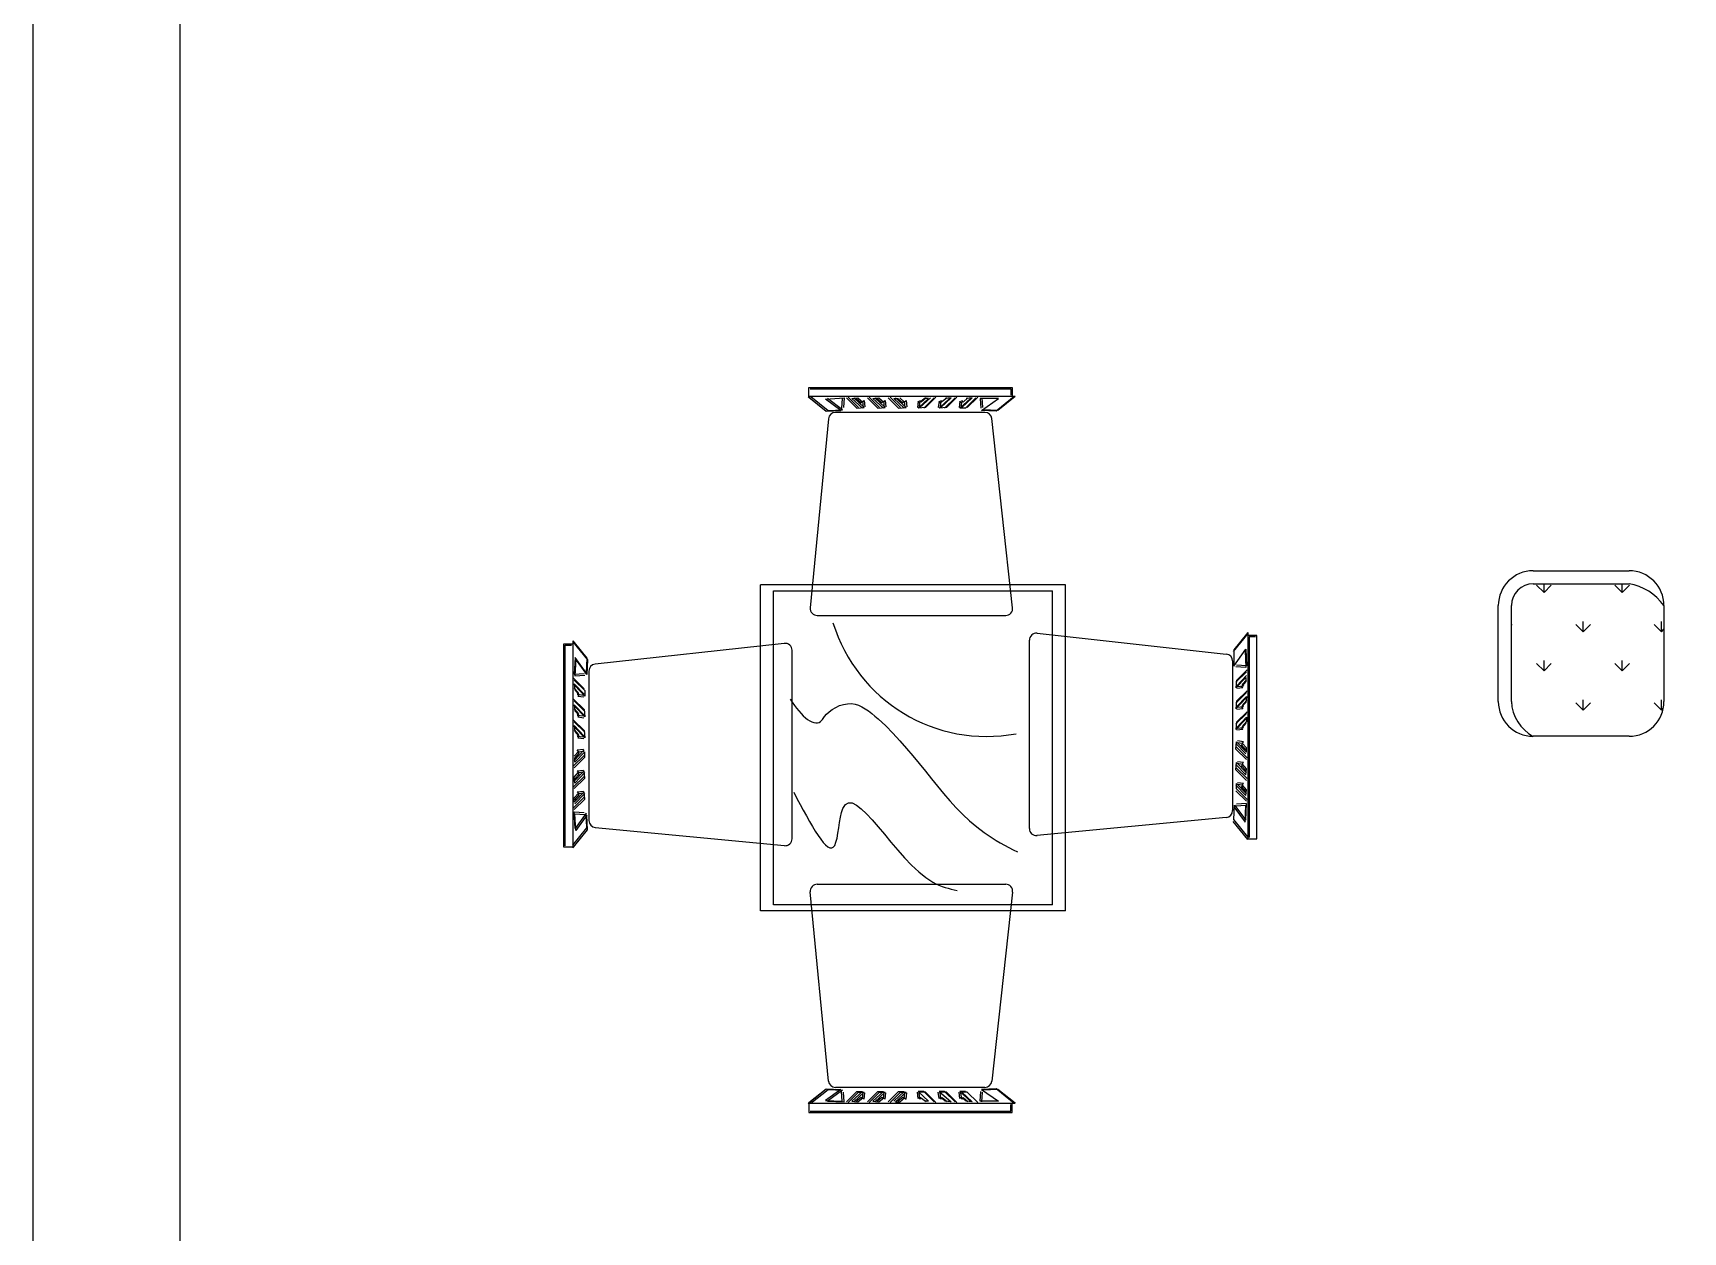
# Model space of a CAD drawing. Header units: inches. Extents: x 5.3 to 47.8, y 15.8 to 40.6.
# Drawn here: x 5.308 to 9.093, y 24.666 to 27.418 of the extents above; entities that cross this region are included whole.
import ezdxf

# ---------------------------------------------------------------- set-up
doc = ezdxf.new("R2010")
doc.units = ezdxf.units.IN
doc.header["$MEASUREMENT"] = 0
doc.layers.add('02', color=2, linetype='Continuous')
doc.layers.add('kadrbm', color=4, linetype='Continuous')

# ---------------------------------------------------------------- blocks, each defined once
blk = doc.blocks.new('kadrbm')
at = {"layer": 'kadrbm', "color": 4}
blk.add_lwpolyline([(0, 0), (0, 24.7972), (21, 24.7972), (21, 0), (0, 0)], close=True, dxfattribs=at)
blk.add_lwpolyline([(20.6631, 0.3257), (20.6631, 24.4603), (0.3369, 24.4603), (0.3369, 0.3257), (20.6631, 0.3257)], dxfattribs=at)

msp = doc.modelspace()

# ---------------------------------------------------------------- linework, layer by layer
at = {"layer": '02'}
for p, q in [((7.5615, 26.5835, -0.0908), (7.086, 26.5835, -0.0908)), ((7.086, 26.5835, -0.0908), (7.1279, 26.55, -0.0908)), ((7.088, 26.5835, -0.0908), (7.088, 26.6043, -0.0908)), ((7.088, 26.6043, -0.0908), (7.5541, 26.6043, -0.0908)), ((7.088, 26.5819, -0.0908), (7.1279, 26.55, -0.0908)), ((7.091, 26.6013, -0.0908), (7.5511, 26.6013, -0.0908)), ((7.0921, 26.5834, -0.0908), (7.132, 26.5515, -0.0908)), ((7.1263, 26.5771, -0.0908), (7.1687, 26.5803, -0.0908)), ((7.1614, 26.5516, -0.0908), (7.1263, 26.5771, -0.0908)), ((7.1655, 26.5531, -0.0908), (7.1304, 26.5787, -0.0908)), ((7.1646, 26.5787, -0.0908), (7.163, 26.5564, -0.0908)), ((7.1687, 26.5803, -0.0908), (7.1671, 26.5579, -0.0908)), ((7.1742, 26.5803, -0.0908), (7.1981, 26.5564, -0.0908)), ((7.1783, 26.5819, -0.0908), (7.2022, 26.5579, -0.0908)), ((7.1869, 26.5787, -0.0908), (7.2006, 26.5803, -0.0908)), ((7.2109, 26.5564, -0.0908), (7.1869, 26.5787, -0.0908)), ((7.215, 26.5579, -0.0908), (7.1911, 26.5803, -0.0908)), ((7.1965, 26.5787, -0.0908), (7.2077, 26.5692, -0.0908)), ((7.2006, 26.5803, -0.0908), (7.2118, 26.5707, -0.0908)), ((7.2077, 26.5692, -0.0908), (7.2109, 26.5724, -0.0908)), ((7.2109, 26.5724, -0.0908), (7.2125, 26.558, -0.0908)), ((7.2118, 26.5707, -0.0908), (7.215, 26.5739, -0.0908)), ((7.215, 26.5739, -0.0908), (7.2166, 26.5595, -0.0908)), ((7.2221, 26.5803, -0.0908), (7.246, 26.5564, -0.0908)), ((7.2262, 26.5819, -0.0908), (7.2501, 26.5579, -0.0908)), ((7.2348, 26.5787, -0.0908), (7.2485, 26.5803, -0.0908)), ((7.2588, 26.5564, -0.0908), (7.2348, 26.5787, -0.0908)), ((7.2629, 26.5579, -0.0908), (7.239, 26.5803, -0.0908)), ((7.2444, 26.5787, -0.0908), (7.2556, 26.5692, -0.0908)), ((7.2485, 26.5803, -0.0908), (7.2597, 26.5707, -0.0908)), ((7.2556, 26.5692, -0.0908), (7.2588, 26.5724, -0.0908)), ((7.2588, 26.5724, -0.0908), (7.2604, 26.558, -0.0908)), ((7.2597, 26.5707, -0.0908), (7.2629, 26.5739, -0.0908)), ((7.2629, 26.5739, -0.0908), (7.2645, 26.5595, -0.0908)), ((7.27, 26.5803, -0.0908), (7.2939, 26.5564, -0.0908)), ((7.2741, 26.5819, -0.0908), (7.298, 26.5579, -0.0908)), ((7.3067, 26.5564, -0.0908), (7.2827, 26.5787, -0.0908)), ((7.2827, 26.5787, -0.0908), (7.2923, 26.5787, -0.0908)), ((7.3108, 26.5579, -0.0908), (7.2869, 26.5803, -0.0908)), ((7.2923, 26.5787, -0.0908), (7.3035, 26.5692, -0.0908)), ((7.2964, 26.5803, -0.0908), (7.3076, 26.5707, -0.0908)), ((7.3035, 26.5692, -0.0908), (7.3067, 26.5724, -0.0908)), ((7.3067, 26.5724, -0.0908), (7.3083, 26.558, -0.0908)), ((7.3076, 26.5707, -0.0908), (7.3108, 26.5739, -0.0908)), ((7.3108, 26.5739, -0.0908), (7.3124, 26.5595, -0.0908)), ((7.3386, 26.5724, -0.0908), (7.337, 26.558, -0.0908)), ((7.3386, 26.5564, -0.0908), (7.3626, 26.5787, -0.0908)), ((7.3418, 26.5692, -0.0908), (7.3386, 26.5724, -0.0908)), ((7.3427, 26.5739, -0.0908), (7.3411, 26.5595, -0.0908)), ((7.353, 26.5787, -0.0908), (7.3418, 26.5692, -0.0908)), ((7.3427, 26.5579, -0.0908), (7.3667, 26.5803, -0.0908)), ((7.3459, 26.5707, -0.0908), (7.3427, 26.5739, -0.0908)), ((7.3571, 26.5803, -0.0908), (7.3459, 26.5707, -0.0908)), ((7.3753, 26.5803, -0.0908), (7.3514, 26.5564, -0.0908)), ((7.3626, 26.5787, -0.0908), (7.353, 26.5787, -0.0908)), ((7.3795, 26.5819, -0.0908), (7.3555, 26.5579, -0.0908)), ((7.3865, 26.5724, -0.0908), (7.3849, 26.558, -0.0908)), ((7.3865, 26.5564, -0.0908), (7.4105, 26.5787, -0.0908)), ((7.3897, 26.5692, -0.0908), (7.3865, 26.5724, -0.0908)), ((7.3906, 26.5739, -0.0908), (7.389, 26.5595, -0.0908)), ((7.405, 26.5803, -0.0908), (7.3897, 26.5692, -0.0908)), ((7.3906, 26.5579, -0.0908), (7.4146, 26.5803, -0.0908)), ((7.3938, 26.5707, -0.0908), (7.3906, 26.5739, -0.0908)), ((7.4232, 26.5803, -0.0908), (7.3993, 26.5564, -0.0908)), ((7.4146, 26.5803, -0.0908), (7.4009, 26.5787, -0.0908)), ((7.4273, 26.5819, -0.0908), (7.4034, 26.5579, -0.0908)), ((7.4344, 26.5724, -0.0908), (7.4328, 26.558, -0.0908)), ((7.4344, 26.5564, -0.0908), (7.4584, 26.5787, -0.0908)), ((7.4376, 26.5692, -0.0908), (7.4344, 26.5724, -0.0908)), ((7.4385, 26.5739, -0.0908), (7.4369, 26.5595, -0.0908)), ((7.4385, 26.5579, -0.0908), (7.4625, 26.5803, -0.0908)), ((7.4417, 26.5707, -0.0908), (7.4385, 26.5739, -0.0908)), ((7.4529, 26.5803, -0.0908), (7.4417, 26.5707, -0.0908)), ((7.4711, 26.5803, -0.0908), (7.4472, 26.5564, -0.0908)), ((7.4625, 26.5803, -0.0908), (7.4488, 26.5787, -0.0908)), ((7.4752, 26.5819, -0.0908), (7.4513, 26.5579, -0.0908)), ((7.5231, 26.5787, -0.0908), (7.4807, 26.5787, -0.0908)), ((7.4807, 26.5787, -0.0908), (7.4823, 26.5564, -0.0908)), ((7.4839, 26.5516, -0.0908), (7.5231, 26.5787, -0.0908)), ((7.4848, 26.5803, -0.0908), (7.4864, 26.5579, -0.0908)), ((7.5593, 26.5835, -0.0908), (7.5174, 26.55, -0.0908)), ((7.5573, 26.5819, -0.0908), (7.5174, 26.55, -0.0908)), ((7.5615, 26.5835, -0.0908), (7.5215, 26.5515, -0.0908)), ((7.5615, 26.5834, -0.0908), (7.5215, 26.5515, -0.0908)), ((7.5511, 26.6013, -0.0908), (7.5511, 26.5865, -0.0908)), ((7.5541, 26.6043, -0.0908), (7.5541, 26.5835, -0.0908)), ((7.1279, 26.55, -0.0908), (7.1614, 26.5516, -0.0908)), ((7.132, 26.5515, -0.0908), (7.1655, 26.5531, -0.0908)), ((7.4919, 26.5468, -0.0908), (7.1488, 26.5468, -0.0908)), ((7.1981, 26.5564, -0.0908), (7.215, 26.5579, -0.0908)), ((7.246, 26.5564, -0.0908), (7.2629, 26.5579, -0.0908)), ((7.2939, 26.5564, -0.0908), (7.3108, 26.5579, -0.0908)), ((7.3555, 26.5579, -0.0908), (7.3386, 26.5564, -0.0908)), ((7.4034, 26.5579, -0.0908), (7.3865, 26.5564, -0.0908)), ((7.4472, 26.5564, -0.0908), (7.4344, 26.5564, -0.0908)), ((7.5174, 26.55, -0.0908), (7.4839, 26.5516, -0.0908)), ((7.5215, 26.5515, -0.0908), (7.488, 26.5531, -0.0908)), ((7.1329, 26.5324, -0.0908), (7.0912, 26.0984, -0.0908)), ((7.5554, 26.0986, -0.0908), (7.5078, 26.5326, -0.0908)), ((8.7496, 26.1836, -0.6857), (8.9696, 26.1836, -0.6857)), ((6.9768, 25.4029), (6.9768, 26.1515)), ((7.6768, 26.1515), (6.9768, 26.1515)), ((7.0068, 25.4168), (7.0068, 26.1376)), ((7.0068, 26.1376), (7.6468, 26.1376)), ((7.6468, 25.4168), (7.6468, 26.1376)), ((7.6768, 25.4029), (7.6768, 26.1515)), ((8.7496, 26.1536, -0.6857), (8.9696, 26.1536, -0.6857)), ((8.7744, 26.1333, -0.6857), (8.7575, 26.1501, -0.6857)), ((8.7744, 26.1333, -0.6857), (8.7744, 26.1536, -0.6857)), ((8.7744, 26.1333, -0.6857), (8.7912, 26.1501, -0.6857)), ((8.954, 26.1333, -0.6857), (8.9371, 26.1501, -0.6857)), ((8.954, 26.1333, -0.6857), (8.954, 26.1536, -0.6857)), ((8.954, 26.1333, -0.6857), (8.9708, 26.1501, -0.6857)), ((7.1071, 26.0809, -0.0908), (7.5395, 26.0809, -0.0908)), ((8.6696, 25.8836, -0.6857), (8.6696, 26.1036, -0.6857)), ((8.6996, 25.8836, -0.6857), (8.6996, 26.1036, -0.6857)), ((9.0496, 26.1036, -0.6857), (9.0496, 25.8836, -0.6857)), ((8.0949, 26.0421, -0.0908), (8.063, 26.0021, -0.0908)), ((8.0949, 26.042, -0.0908), (8.063, 26.0021, -0.0908)), ((8.0949, 26.0421, -0.0908), (8.0949, 25.5665, -0.0908)), ((8.6996, 26.0585, -0.6857), (8.7014, 26.0603, -0.6857)), ((8.8642, 26.0435, -0.6857), (8.8473, 26.0603, -0.6857)), ((8.8642, 26.0435, -0.6857), (8.8642, 26.0673, -0.6857)), ((8.8642, 26.0435, -0.6857), (8.881, 26.0603, -0.6857)), ((9.0438, 26.0435, -0.6857), (9.0269, 26.0603, -0.6857)), ((9.0438, 26.0435, -0.6857), (9.0438, 26.0673, -0.6857)), ((9.0438, 26.0435, -0.6857), (9.0496, 26.0493, -0.6857)), ((6.5259, 26.0157, -0.0908), (6.5466, 26.0157, -0.0908)), ((6.5259, 25.5495, -0.0908), (6.5259, 26.0157, -0.0908)), ((6.5289, 25.5525, -0.0908), (6.5289, 26.0127, -0.0908)), ((6.5289, 26.0127, -0.0908), (6.5436, 26.0127, -0.0908)), ((6.5466, 26.0231, -0.0908), (6.5466, 25.5475, -0.0908)), ((6.5466, 26.0231, -0.0908), (6.5786, 25.9831, -0.0908)), ((6.5466, 26.0208, -0.0908), (6.5801, 25.9789, -0.0908)), ((6.5467, 26.023, -0.0908), (6.5786, 25.9831, -0.0908)), ((6.5482, 26.0188, -0.0908), (6.5801, 25.9789, -0.0908)), ((7.0315, 26.0169, -0.0908), (6.5975, 25.9693, -0.0908)), ((7.5938, 25.5918, -0.0908), (7.5938, 26.0242, -0.0908)), ((7.6115, 26.04, -0.0908), (8.0455, 25.9924, -0.0908)), ((8.0949, 26.0399, -0.0908), (8.0614, 25.9979, -0.0908)), ((8.0933, 26.0379, -0.0908), (8.0614, 25.9979, -0.0908)), ((8.1157, 26.0347, -0.0908), (8.0949, 26.0347, -0.0908)), ((8.0979, 26.0317, -0.0908), (8.0979, 25.5715, -0.0908)), ((8.1127, 26.0317, -0.0908), (8.0979, 26.0317, -0.0908)), ((8.1157, 25.5685, -0.0908), (8.1157, 26.0347, -0.0908)), ((6.5515, 25.9847, -0.0908), (6.5499, 25.9463, -0.0908)), ((6.553, 25.9805, -0.0908), (6.5514, 25.9422, -0.0908)), ((6.577, 25.9495, -0.0908), (6.5515, 25.9847, -0.0908)), ((6.5785, 25.9454, -0.0908), (6.553, 25.9805, -0.0908)), ((6.5786, 25.9831, -0.0908), (6.577, 25.9495, -0.0908)), ((6.5801, 25.9789, -0.0908), (6.5785, 25.9454, -0.0908)), ((7.0493, 25.5686, -0.0908), (7.0493, 26.001, -0.0908)), ((8.0598, 25.9766, -0.0908), (8.0598, 25.6334, -0.0908)), ((8.063, 25.9644, -0.0908), (8.0901, 26.0037, -0.0908)), ((8.063, 26.0021, -0.0908), (8.063, 25.9644, -0.0908)), ((8.0917, 25.9653, -0.0908), (8.0693, 25.9669, -0.0908)), ((8.0886, 25.9995, -0.0908), (8.0902, 25.9612, -0.0908)), ((8.0901, 26.0037, -0.0908), (8.0917, 25.9653, -0.0908)), ((8.7744, 25.9537, -0.6857), (8.7575, 25.9705, -0.6857)), ((8.7744, 25.9537, -0.6857), (8.7744, 25.9775, -0.6857)), ((8.7744, 25.9537, -0.6857), (8.7912, 25.9705, -0.6857)), ((8.954, 25.9537, -0.6857), (8.9371, 25.9705, -0.6857)), ((8.954, 25.9537, -0.6857), (8.954, 25.9775, -0.6857)), ((8.954, 25.9537, -0.6857), (8.9708, 25.9705, -0.6857)), ((6.5483, 25.9368, -0.0908), (6.5722, 25.9128, -0.0908)), ((6.5498, 25.9326, -0.0908), (6.5737, 25.9087, -0.0908)), ((6.5499, 25.9463, -0.0908), (6.5722, 25.9479, -0.0908)), ((6.5514, 25.9422, -0.0908), (6.5737, 25.9438, -0.0908)), ((6.5833, 25.9535, -0.0908), (6.5833, 25.6103, -0.0908)), ((8.0902, 25.9612, -0.0908), (8.0678, 25.9628, -0.0908)), ((8.0918, 25.9516, -0.0908), (8.0678, 25.9277, -0.0908)), ((8.0678, 25.9149, -0.0908), (8.0902, 25.9389, -0.0908)), ((8.0693, 25.9318, -0.0908), (8.0678, 25.9149, -0.0908)), ((8.0933, 25.9558, -0.0908), (8.0693, 25.9318, -0.0908)), ((8.0693, 25.919, -0.0908), (8.0917, 25.943, -0.0908)), ((8.0902, 25.9293, -0.0908), (8.0806, 25.9181, -0.0908)), ((8.0917, 25.9334, -0.0908), (8.0821, 25.9222, -0.0908)), ((8.0902, 25.9389, -0.0908), (8.0902, 25.9293, -0.0908)), ((6.5722, 25.9, -0.0908), (6.5499, 25.924, -0.0908)), ((6.5499, 25.924, -0.0908), (6.5514, 25.9103, -0.0908)), ((6.5499, 25.9144, -0.0908), (6.5595, 25.9032, -0.0908)), ((6.5737, 25.8959, -0.0908), (6.5514, 25.9199, -0.0908)), ((6.5514, 25.9103, -0.0908), (6.561, 25.8991, -0.0908)), ((6.5595, 25.9032, -0.0908), (6.5563, 25.9, -0.0908)), ((6.5563, 25.9, -0.0908), (6.5706, 25.8984, -0.0908)), ((6.561, 25.8991, -0.0908), (6.5578, 25.8959, -0.0908)), ((6.5578, 25.8959, -0.0908), (6.5721, 25.8943, -0.0908)), ((6.5737, 25.9087, -0.0908), (6.5737, 25.8959, -0.0908)), ((8.0918, 25.9038, -0.0908), (8.0678, 25.8798, -0.0908)), ((8.0678, 25.867, -0.0908), (8.0902, 25.891, -0.0908)), ((8.0933, 25.9079, -0.0908), (8.0693, 25.8839, -0.0908)), ((8.0693, 25.8712, -0.0908), (8.0917, 25.8951, -0.0908)), ((8.0838, 25.9149, -0.0908), (8.0694, 25.9133, -0.0908)), ((8.0853, 25.919, -0.0908), (8.0709, 25.9174, -0.0908)), ((8.0806, 25.9181, -0.0908), (8.0838, 25.9149, -0.0908)), ((8.0821, 25.9222, -0.0908), (8.0853, 25.919, -0.0908)), ((8.0917, 25.8951, -0.0908), (8.0902, 25.8814, -0.0908)), ((6.5483, 25.8889, -0.0908), (6.5722, 25.8649, -0.0908)), ((6.5498, 25.8847, -0.0908), (6.5737, 25.8608, -0.0908)), ((6.5722, 25.8521, -0.0908), (6.5499, 25.8761, -0.0908)), ((6.5499, 25.8761, -0.0908), (6.5514, 25.8624, -0.0908)), ((6.5499, 25.8665, -0.0908), (6.5595, 25.8553, -0.0908)), ((6.5737, 25.848, -0.0908), (6.5514, 25.872, -0.0908)), ((6.5514, 25.8624, -0.0908), (6.561, 25.8512, -0.0908)), ((6.5595, 25.8553, -0.0908), (6.5563, 25.8521, -0.0908)), ((6.5722, 25.8649, -0.0908), (6.5737, 25.848, -0.0908)), ((8.0693, 25.8839, -0.0908), (8.0678, 25.867, -0.0908)), ((8.0918, 25.8559, -0.0908), (8.0678, 25.8319, -0.0908)), ((8.0933, 25.86, -0.0908), (8.0693, 25.836, -0.0908)), ((8.0838, 25.867, -0.0908), (8.0694, 25.8654, -0.0908)), ((8.0853, 25.8712, -0.0908), (8.0709, 25.8696, -0.0908)), ((8.0902, 25.8814, -0.0908), (8.0806, 25.8702, -0.0908)), ((8.0806, 25.8702, -0.0908), (8.0838, 25.867, -0.0908)), ((8.0917, 25.8855, -0.0908), (8.0821, 25.8743, -0.0908)), ((8.0821, 25.8743, -0.0908), (8.0853, 25.8712, -0.0908)), ((8.6999, 25.8792, -0.6857), (8.7014, 25.8807, -0.6857)), ((8.8642, 25.8639, -0.6857), (8.8473, 25.8807, -0.6857)), ((8.8642, 25.8639, -0.6857), (8.8642, 25.8877, -0.6857)), ((8.8642, 25.8639, -0.6857), (8.881, 25.8807, -0.6857)), ((9.0438, 25.8639, -0.6857), (9.0269, 25.8807, -0.6857)), ((9.0438, 25.8639, -0.6857), (9.0438, 25.8877, -0.6857)), ((9.0438, 25.8639, -0.6857), (9.048, 25.8681, -0.6857)), ((6.5483, 25.841, -0.0908), (6.5722, 25.817, -0.0908)), ((6.5498, 25.8368, -0.0908), (6.5737, 25.8129, -0.0908)), ((6.5722, 25.8042, -0.0908), (6.5499, 25.8282, -0.0908)), ((6.5499, 25.8282, -0.0908), (6.5514, 25.8145, -0.0908)), ((6.5499, 25.8186, -0.0908), (6.5595, 25.8074, -0.0908)), ((6.5737, 25.8001, -0.0908), (6.5514, 25.8241, -0.0908)), ((6.5563, 25.8521, -0.0908), (6.5706, 25.8505, -0.0908)), ((6.561, 25.8512, -0.0908), (6.5578, 25.848, -0.0908)), ((6.5578, 25.848, -0.0908), (6.5721, 25.8464, -0.0908)), ((6.5722, 25.817, -0.0908), (6.5737, 25.8001, -0.0908)), ((8.0678, 25.8191, -0.0908), (8.0902, 25.8431, -0.0908)), ((8.0693, 25.836, -0.0908), (8.0678, 25.8191, -0.0908)), ((8.0693, 25.8233, -0.0908), (8.0917, 25.8472, -0.0908)), ((8.0838, 25.8191, -0.0908), (8.0694, 25.8175, -0.0908)), ((8.0853, 25.8233, -0.0908), (8.0709, 25.8217, -0.0908)), ((8.0902, 25.8335, -0.0908), (8.0806, 25.8223, -0.0908)), ((8.0806, 25.8223, -0.0908), (8.0838, 25.8191, -0.0908)), ((8.0917, 25.8376, -0.0908), (8.0821, 25.8264, -0.0908)), ((8.0821, 25.8264, -0.0908), (8.0853, 25.8233, -0.0908)), ((8.0917, 25.8472, -0.0908), (8.0917, 25.8376, -0.0908)), ((6.5514, 25.8145, -0.0908), (6.561, 25.8033, -0.0908)), ((6.5595, 25.8074, -0.0908), (6.5563, 25.8042, -0.0908)), ((6.5563, 25.8042, -0.0908), (6.5706, 25.8027, -0.0908)), ((6.561, 25.8033, -0.0908), (6.5578, 25.8001, -0.0908)), ((6.5578, 25.8001, -0.0908), (6.5721, 25.7985, -0.0908)), ((8.0678, 25.7744, -0.0908), (8.0693, 25.7913, -0.0908)), ((8.0678, 25.7872, -0.0908), (8.0902, 25.7633, -0.0908)), ((8.0693, 25.7913, -0.0908), (8.0917, 25.7674, -0.0908)), ((8.0933, 25.7546, -0.0908), (8.0693, 25.7786, -0.0908)), ((8.0838, 25.7872, -0.0908), (8.0694, 25.7888, -0.0908)), ((8.0853, 25.7913, -0.0908), (8.0709, 25.7929, -0.0908)), ((8.0806, 25.784, -0.0908), (8.0838, 25.7872, -0.0908)), ((8.0902, 25.7728, -0.0908), (8.0806, 25.784, -0.0908)), ((8.0821, 25.7881, -0.0908), (8.0853, 25.7913, -0.0908)), ((8.0917, 25.777, -0.0908), (8.0821, 25.7881, -0.0908)), ((8.0917, 25.7674, -0.0908), (8.0917, 25.777, -0.0908)), ((8.9696, 25.8036, -0.6857), (8.7496, 25.8036, -0.6857)), ((6.5483, 25.7356, -0.0908), (6.5722, 25.7595, -0.0908)), ((6.5498, 25.7315, -0.0908), (6.5737, 25.7554, -0.0908)), ((6.5722, 25.7723, -0.0908), (6.5499, 25.7484, -0.0908)), ((6.5499, 25.7579, -0.0908), (6.5595, 25.7691, -0.0908)), ((6.5737, 25.7682, -0.0908), (6.5514, 25.7443, -0.0908)), ((6.5514, 25.7538, -0.0908), (6.561, 25.765, -0.0908)), ((6.5514, 25.7443, -0.0908), (6.5514, 25.7538, -0.0908)), ((6.5563, 25.7723, -0.0908), (6.5706, 25.7739, -0.0908)), ((6.5595, 25.7691, -0.0908), (6.5563, 25.7723, -0.0908)), ((6.5578, 25.7682, -0.0908), (6.5721, 25.7698, -0.0908)), ((6.561, 25.765, -0.0908), (6.5578, 25.7682, -0.0908)), ((6.5737, 25.7554, -0.0908), (6.5737, 25.7682, -0.0908)), ((8.0918, 25.7505, -0.0908), (8.0678, 25.7744, -0.0908)), ((8.0678, 25.7265, -0.0908), (8.0693, 25.7434, -0.0908)), ((8.0678, 25.7393, -0.0908), (8.0902, 25.7154, -0.0908)), ((8.0693, 25.7434, -0.0908), (8.0917, 25.7195, -0.0908)), ((8.0838, 25.7393, -0.0908), (8.0694, 25.7409, -0.0908)), ((8.0853, 25.7434, -0.0908), (8.0709, 25.745, -0.0908)), ((8.0806, 25.7361, -0.0908), (8.0838, 25.7393, -0.0908)), ((8.0821, 25.7402, -0.0908), (8.0853, 25.7434, -0.0908)), ((8.0917, 25.7291, -0.0908), (8.0821, 25.7402, -0.0908)), ((6.5483, 25.6877, -0.0908), (6.5722, 25.7117, -0.0908)), ((6.5498, 25.6836, -0.0908), (6.5737, 25.7075, -0.0908)), ((6.5722, 25.7244, -0.0908), (6.5499, 25.7005, -0.0908)), ((6.5499, 25.7101, -0.0908), (6.5595, 25.7212, -0.0908)), ((6.5514, 25.6964, -0.0908), (6.5499, 25.7101, -0.0908)), ((6.5737, 25.7203, -0.0908), (6.5514, 25.6964, -0.0908)), ((6.5514, 25.7059, -0.0908), (6.561, 25.7171, -0.0908)), ((6.5563, 25.7244, -0.0908), (6.5706, 25.726, -0.0908)), ((6.5595, 25.7212, -0.0908), (6.5563, 25.7244, -0.0908)), ((6.5578, 25.7203, -0.0908), (6.5721, 25.7219, -0.0908)), ((6.561, 25.7171, -0.0908), (6.5578, 25.7203, -0.0908)), ((6.5737, 25.7075, -0.0908), (6.5722, 25.7244, -0.0908)), ((8.0918, 25.7026, -0.0908), (8.0678, 25.7265, -0.0908)), ((8.0933, 25.7067, -0.0908), (8.0693, 25.7307, -0.0908)), ((8.0902, 25.7249, -0.0908), (8.0806, 25.7361, -0.0908)), ((8.0902, 25.7154, -0.0908), (8.0917, 25.7291, -0.0908)), ((6.5483, 25.6398, -0.0908), (6.5722, 25.6638, -0.0908)), ((6.5722, 25.6765, -0.0908), (6.5499, 25.6526, -0.0908)), ((6.5499, 25.6622, -0.0908), (6.5595, 25.6733, -0.0908)), ((6.5737, 25.6724, -0.0908), (6.5514, 25.6485, -0.0908)), ((6.5514, 25.658, -0.0908), (6.561, 25.6692, -0.0908)), ((6.5563, 25.6765, -0.0908), (6.5706, 25.6781, -0.0908)), ((6.5595, 25.6733, -0.0908), (6.5563, 25.6765, -0.0908)), ((6.5578, 25.6724, -0.0908), (6.5721, 25.674, -0.0908)), ((6.561, 25.6692, -0.0908), (6.5578, 25.6724, -0.0908)), ((6.5737, 25.6596, -0.0908), (6.5722, 25.6765, -0.0908)), ((8.0678, 25.6914, -0.0908), (8.0902, 25.6675, -0.0908)), ((8.0918, 25.6547, -0.0908), (8.0678, 25.6786, -0.0908)), ((8.0693, 25.6955, -0.0908), (8.0917, 25.6716, -0.0908)), ((8.0693, 25.6828, -0.0908), (8.0693, 25.6955, -0.0908)), ((8.0933, 25.6588, -0.0908), (8.0693, 25.6828, -0.0908)), ((8.0838, 25.6914, -0.0908), (8.0694, 25.693, -0.0908)), ((8.0853, 25.6955, -0.0908), (8.0709, 25.6971, -0.0908)), ((8.0806, 25.6882, -0.0908), (8.0838, 25.6914, -0.0908)), ((8.0902, 25.6771, -0.0908), (8.0806, 25.6882, -0.0908)), ((8.0821, 25.6923, -0.0908), (8.0853, 25.6955, -0.0908)), ((8.0917, 25.6812, -0.0908), (8.0821, 25.6923, -0.0908)), ((8.0902, 25.6675, -0.0908), (8.0917, 25.6812, -0.0908)), ((6.5498, 25.6357, -0.0908), (6.5737, 25.6596, -0.0908)), ((6.5499, 25.6526, -0.0908), (6.5499, 25.6622, -0.0908)), ((6.5515, 25.5919, -0.0908), (6.5499, 25.6302, -0.0908)), ((6.5499, 25.6302, -0.0908), (6.5722, 25.6286, -0.0908)), ((6.553, 25.5878, -0.0908), (6.5514, 25.6261, -0.0908)), ((6.5514, 25.6261, -0.0908), (6.5737, 25.6245, -0.0908)), ((6.577, 25.627, -0.0908), (6.5515, 25.5919, -0.0908)), ((6.5786, 25.5935, -0.0908), (6.577, 25.627, -0.0908)), ((8.063, 25.6125, -0.0908), (8.0645, 25.646, -0.0908)), ((8.063, 25.6419, -0.0908), (8.0886, 25.6068, -0.0908)), ((8.0645, 25.646, -0.0908), (8.0901, 25.6109, -0.0908)), ((8.0902, 25.6451, -0.0908), (8.0678, 25.6435, -0.0908)), ((8.0917, 25.6492, -0.0908), (8.0693, 25.6476, -0.0908)), ((8.0886, 25.6068, -0.0908), (8.0902, 25.6451, -0.0908)), ((8.0901, 25.6109, -0.0908), (8.0917, 25.6492, -0.0908)), ((6.5466, 25.5475, -0.0908), (6.5801, 25.5894, -0.0908)), ((6.5467, 25.5536, -0.0908), (6.5786, 25.5935, -0.0908)), ((6.5482, 25.5495, -0.0908), (6.5801, 25.5894, -0.0908)), ((6.5785, 25.6229, -0.0908), (6.553, 25.5878, -0.0908)), ((6.5801, 25.5894, -0.0908), (6.5785, 25.6229, -0.0908)), ((6.5978, 25.5944, -0.0908), (7.0318, 25.5528, -0.0908)), ((8.0453, 25.6175, -0.0908), (7.6113, 25.5759, -0.0908)), ((8.0949, 25.5665, -0.0908), (8.0614, 25.6084, -0.0908)), ((8.0949, 25.5726, -0.0908), (8.063, 25.6125, -0.0908)), ((8.0949, 25.5685, -0.0908), (8.1157, 25.5685, -0.0908)), ((6.5466, 25.5495, -0.0908), (6.5259, 25.5495, -0.0908)), ((7.1329, 25.0125, -0.0908), (7.0912, 25.4465, -0.0908)), ((7.1071, 25.464, -0.0908), (7.5395, 25.464, -0.0908)), ((7.5554, 25.4463, -0.0908), (7.5078, 25.0123, -0.0908)), ((7.6768, 25.4029), (6.9768, 25.4029)), ((7.6468, 25.4168), (7.0068, 25.4168)), ((7.086, 24.9614, -0.0908), (7.1279, 24.9949, -0.0908)), ((7.088, 24.963, -0.0908), (7.1279, 24.9949, -0.0908)), ((7.0921, 24.9615, -0.0908), (7.132, 24.9934, -0.0908)), ((7.1614, 24.9933, -0.0908), (7.1263, 24.9678, -0.0908)), ((7.1279, 24.9949, -0.0908), (7.1614, 24.9933, -0.0908)), ((7.1655, 24.9918, -0.0908), (7.1304, 24.9663, -0.0908)), ((7.132, 24.9934, -0.0908), (7.1655, 24.9918, -0.0908)), ((7.4919, 24.9981, -0.0908), (7.1488, 24.9981, -0.0908)), ((7.1646, 24.9662, -0.0908), (7.163, 24.9885, -0.0908)), ((7.1687, 24.9647, -0.0908), (7.1671, 24.987, -0.0908)), ((7.1742, 24.9646, -0.0908), (7.1981, 24.9885, -0.0908)), ((7.1783, 24.9631, -0.0908), (7.2022, 24.987, -0.0908)), ((7.2109, 24.9885, -0.0908), (7.1869, 24.9662, -0.0908)), ((7.215, 24.987, -0.0908), (7.1911, 24.9647, -0.0908)), ((7.1981, 24.9885, -0.0908), (7.2109, 24.9885, -0.0908)), ((7.2022, 24.987, -0.0908), (7.215, 24.987, -0.0908)), ((7.2109, 24.9726, -0.0908), (7.2125, 24.9869, -0.0908)), ((7.215, 24.971, -0.0908), (7.2166, 24.9854, -0.0908)), ((7.2221, 24.9646, -0.0908), (7.246, 24.9885, -0.0908)), ((7.2262, 24.9631, -0.0908), (7.2501, 24.987, -0.0908)), ((7.2588, 24.9885, -0.0908), (7.2348, 24.9662, -0.0908)), ((7.2629, 24.987, -0.0908), (7.239, 24.9647, -0.0908)), ((7.246, 24.9885, -0.0908), (7.2588, 24.9885, -0.0908)), ((7.2501, 24.987, -0.0908), (7.2629, 24.987, -0.0908)), ((7.2588, 24.9726, -0.0908), (7.2604, 24.9869, -0.0908)), ((7.2629, 24.971, -0.0908), (7.2645, 24.9854, -0.0908)), ((7.27, 24.9646, -0.0908), (7.2939, 24.9885, -0.0908)), ((7.2741, 24.9631, -0.0908), (7.298, 24.987, -0.0908)), ((7.3067, 24.9885, -0.0908), (7.2827, 24.9662, -0.0908)), ((7.3108, 24.987, -0.0908), (7.2869, 24.9647, -0.0908)), ((7.2939, 24.9885, -0.0908), (7.3067, 24.9885, -0.0908)), ((7.298, 24.987, -0.0908), (7.3108, 24.987, -0.0908)), ((7.3067, 24.9726, -0.0908), (7.3083, 24.9869, -0.0908)), ((7.3108, 24.971, -0.0908), (7.3124, 24.9854, -0.0908)), ((7.3386, 24.9726, -0.0908), (7.337, 24.9869, -0.0908)), ((7.3386, 24.9885, -0.0908), (7.3626, 24.9662, -0.0908)), ((7.3514, 24.9885, -0.0908), (7.3386, 24.9885, -0.0908)), ((7.3427, 24.971, -0.0908), (7.3411, 24.9854, -0.0908)), ((7.3555, 24.987, -0.0908), (7.3427, 24.987, -0.0908)), ((7.3753, 24.9646, -0.0908), (7.3514, 24.9885, -0.0908)), ((7.3795, 24.9631, -0.0908), (7.3555, 24.987, -0.0908)), ((7.3865, 24.9726, -0.0908), (7.3849, 24.9869, -0.0908)), ((7.3993, 24.9885, -0.0908), (7.3865, 24.9885, -0.0908)), ((7.3865, 24.9885, -0.0908), (7.4146, 24.9647, -0.0908)), ((7.3906, 24.971, -0.0908), (7.389, 24.9854, -0.0908)), ((7.4034, 24.987, -0.0908), (7.3906, 24.987, -0.0908)), ((7.4232, 24.9646, -0.0908), (7.3993, 24.9885, -0.0908)), ((7.4273, 24.9631, -0.0908), (7.4034, 24.987, -0.0908)), ((7.4344, 24.9726, -0.0908), (7.4328, 24.9869, -0.0908)), ((7.4344, 24.9885, -0.0908), (7.4584, 24.9662, -0.0908)), ((7.4472, 24.9885, -0.0908), (7.4344, 24.9885, -0.0908)), ((7.4385, 24.971, -0.0908), (7.4369, 24.9854, -0.0908)), ((7.4385, 24.987, -0.0908), (7.4625, 24.9647, -0.0908)), ((7.4513, 24.987, -0.0908), (7.4385, 24.987, -0.0908)), ((7.4752, 24.9631, -0.0908), (7.4513, 24.987, -0.0908)), ((7.4807, 24.9662, -0.0908), (7.4823, 24.9885, -0.0908)), ((7.5174, 24.9949, -0.0908), (7.4839, 24.9933, -0.0908)), ((7.4839, 24.9933, -0.0908), (7.5231, 24.9663, -0.0908)), ((7.4848, 24.9647, -0.0908), (7.4864, 24.987, -0.0908)), ((7.5215, 24.9934, -0.0908), (7.488, 24.9918, -0.0908)), ((7.5593, 24.9614, -0.0908), (7.5174, 24.9949, -0.0908)), ((7.5573, 24.963, -0.0908), (7.5174, 24.9949, -0.0908)), ((7.5615, 24.9615, -0.0908), (7.5215, 24.9934, -0.0908)), ((7.5615, 24.9614, -0.0908), (7.5215, 24.9934, -0.0908)), ((7.5615, 24.9614, -0.0908), (7.086, 24.9614, -0.0908)), ((7.088, 24.9614, -0.0908), (7.088, 24.9406, -0.0908)), ((7.1263, 24.9678, -0.0908), (7.1646, 24.9662, -0.0908)), ((7.1304, 24.9663, -0.0908), (7.1687, 24.9647, -0.0908)), ((7.1869, 24.9662, -0.0908), (7.2006, 24.9647, -0.0908)), ((7.1965, 24.9662, -0.0908), (7.2077, 24.9757, -0.0908)), ((7.2006, 24.9647, -0.0908), (7.2118, 24.9742, -0.0908)), ((7.2077, 24.9757, -0.0908), (7.2109, 24.9726, -0.0908)), ((7.2118, 24.9742, -0.0908), (7.215, 24.971, -0.0908)), ((7.2348, 24.9662, -0.0908), (7.2485, 24.9647, -0.0908)), ((7.2444, 24.9662, -0.0908), (7.2556, 24.9757, -0.0908)), ((7.2485, 24.9647, -0.0908), (7.2597, 24.9742, -0.0908)), ((7.2556, 24.9757, -0.0908), (7.2588, 24.9726, -0.0908)), ((7.2597, 24.9742, -0.0908), (7.2629, 24.971, -0.0908)), ((7.2869, 24.9647, -0.0908), (7.2964, 24.9647, -0.0908)), ((7.2923, 24.9662, -0.0908), (7.3035, 24.9757, -0.0908)), ((7.2964, 24.9647, -0.0908), (7.3076, 24.9742, -0.0908)), ((7.3035, 24.9757, -0.0908), (7.3067, 24.9726, -0.0908)), ((7.3076, 24.9742, -0.0908), (7.3108, 24.971, -0.0908)), ((7.3418, 24.9757, -0.0908), (7.3386, 24.9726, -0.0908)), ((7.3571, 24.9647, -0.0908), (7.3418, 24.9757, -0.0908)), ((7.3459, 24.9742, -0.0908), (7.3427, 24.971, -0.0908)), ((7.3626, 24.9662, -0.0908), (7.353, 24.9662, -0.0908)), ((7.3897, 24.9757, -0.0908), (7.3865, 24.9726, -0.0908)), ((7.4009, 24.9662, -0.0908), (7.3897, 24.9757, -0.0908)), ((7.3938, 24.9742, -0.0908), (7.3906, 24.971, -0.0908)), ((7.405, 24.9647, -0.0908), (7.3938, 24.9742, -0.0908)), ((7.4146, 24.9647, -0.0908), (7.4009, 24.9662, -0.0908)), ((7.4376, 24.9757, -0.0908), (7.4344, 24.9726, -0.0908)), ((7.4488, 24.9662, -0.0908), (7.4376, 24.9757, -0.0908)), ((7.4417, 24.9742, -0.0908), (7.4385, 24.971, -0.0908)), ((7.4529, 24.9647, -0.0908), (7.4417, 24.9742, -0.0908)), ((7.4625, 24.9647, -0.0908), (7.4488, 24.9662, -0.0908)), ((7.5231, 24.9663, -0.0908), (7.4807, 24.9662, -0.0908)), ((7.5511, 24.9436, -0.0908), (7.5511, 24.9584, -0.0908)), ((7.5541, 24.9406, -0.0908), (7.5541, 24.9614, -0.0908)), ((7.088, 24.9406, -0.0908), (7.5541, 24.9406, -0.0908)), ((7.091, 24.9436, -0.0908), (7.5511, 24.9436, -0.0908))]:
    msp.add_line(p, q, dxfattribs=at)
for centre, radius, start, end in [((7.1488, 26.5309, -0.0908), 0.016, 90, 174.5199), ((7.4919, 26.5309, -0.0908), 0.016, 6.2572, 90), ((8.7496, 26.1036, -0.6857), 0.08, 90, 180), ((8.9696, 26.1036, -0.6857), 0.08, 0, 90), ((8.7496, 26.1036, -0.6857), 0.05, 90, 180), ((8.9491, 26.0319, -0.6857), 0.1234, 35.5216, 80.4676), ((7.1071, 26.0969, -0.0908), 0.016, 174.5199, 270), ((7.5395, 26.0969, -0.0908), 0.016, 270, 6.2572), ((7.4962, 26.1724), 0.3691, 197.0434, 280.4613), ((7.0333, 26.001, -0.0908), 0.016, 0, 96.2572), ((7.6098, 26.0242, -0.0908), 0.016, 83.7428, 180), ((6.5993, 25.9535, -0.0908), 0.016, 96.2572, 180), ((8.0438, 25.9766, -0.0908), 0.016, 0, 83.7428), ((8.7496, 25.8836, -0.6857), 0.08, 180, 270), ((8.7966, 25.8886, -0.6857), 0.0972, 182.962, 241.0488), ((8.9696, 25.8836, -0.6857), 0.08, 270, 0), ((8.0438, 25.6334, -0.0908), 0.016, 275.4801, 0), ((6.5993, 25.6103, -0.0908), 0.016, 180, 264.5199), ((7.6098, 25.5918, -0.0908), 0.016, 180, 275.4801), ((7.0333, 25.5686, -0.0908), 0.016, 264.5199, 0), ((7.1071, 25.4481, -0.0908), 0.016, 90, 185.4801), ((7.5395, 25.4481, -0.0908), 0.016, 353.7428, 90), ((7.1488, 25.0141, -0.0908), 0.016, 185.4801, 270), ((7.4919, 25.0141, -0.0908), 0.016, 270, 353.7428)]:
    msp.add_arc(centre, radius, start, end, dxfattribs=at)
msp.add_open_spline([(7.0451, 25.8892), (7.0702, 25.8486), (7.1067, 25.8178), (7.1288, 25.8601), (7.1843, 25.8953), (7.3318, 25.7786), (7.4098, 25.6229), (7.5397, 25.5515), (7.5668, 25.5382)], degree=3, knots=[173.049151, 173.049151, 173.049151, 173.049151, 313.723932, 331.114151, 411.281079, 481.399815, 838.407298, 927.791767, 927.791767, 927.791767, 927.791767], dxfattribs=at)
msp.add_spline([(7.0534, 25.6753), (7.1472, 25.5533), (7.166, 25.6378), (7.3723, 25.4688), (7.4285, 25.45)], degree=3, dxfattribs=at)

# ---------------------------------------------------------------- block references
at = {"layer": 'kadrbm'}
msp.add_blockref('kadrbm', (5.3081, 15.7779), dxfattribs=at)

doc.saveas('drawing.dxf')
